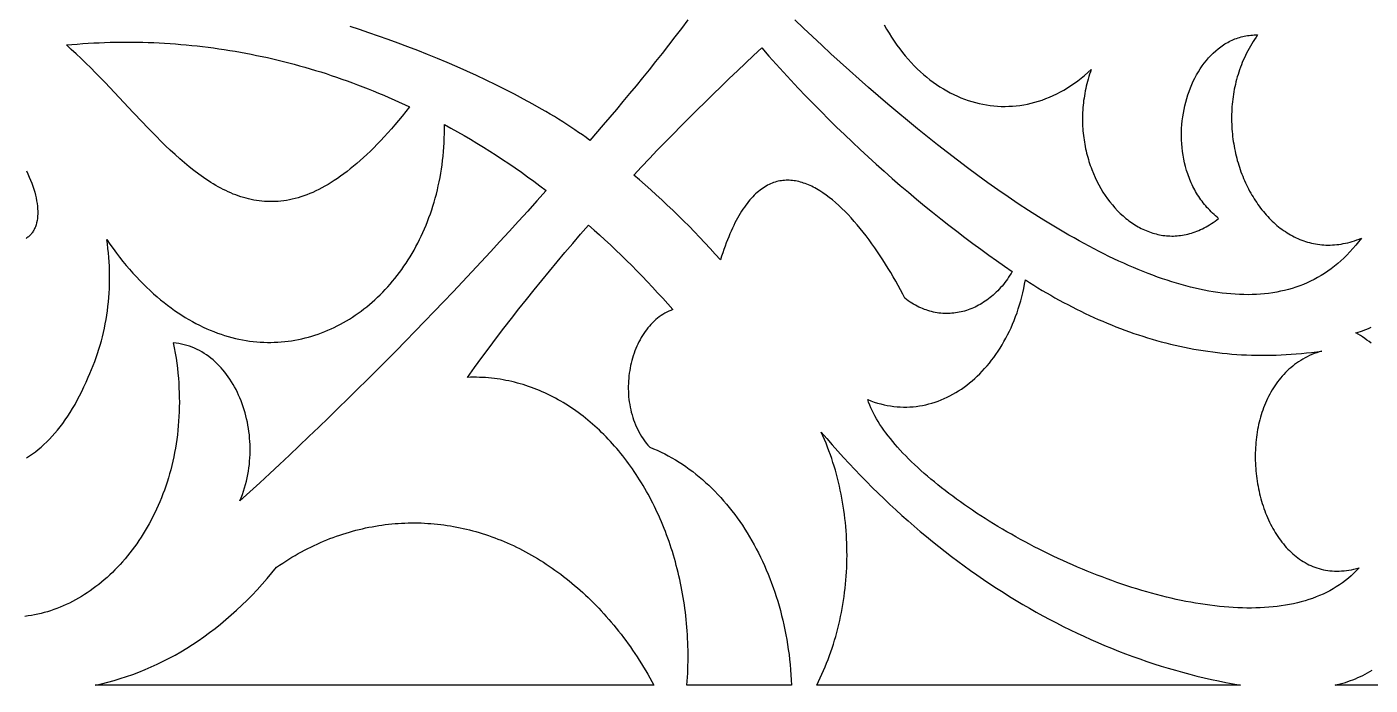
# Model space of a CAD drawing. Extents: x -4950 to -2150, y -1354 to 1346.
# Drawn here: x -4386.9 to -4089, y -1179.4 to -1033.4 of the extents above; entities that cross this region are included whole.
import ezdxf

# ---------------------------------------------------------------- set-up
doc = ezdxf.new("R2010")
doc.units = 0
doc.layers.add('LAYER_1', color=18, linetype='CONTINUOUS')

msp = doc.modelspace()

# ---------------------------------------------------------------- linework, layer by layer
at = {"layer": 'LAYER_1'}
for points in [[(-4240.31, -1031.8), (-4241.74, -1033.69), (-4243.16, -1035.56), (-4244.6, -1037.41), (-4246.03, -1039.24), (-4247.47, -1041.06), (-4248.91, -1042.86), (-4250.36, -1044.64), (-4251.8, -1046.41), (-4253.26, -1048.17), (-4254.71, -1049.92), (-4256.17, -1051.66), (-4259.09, -1055.11), (-4262.03, -1058.53), (-4262.85, -1057.93), (-4263.68, -1057.34), (-4264.53, -1056.75), (-4265.39, -1056.16), (-4266.27, -1055.58), (-4267.16, -1054.99), (-4268.07, -1054.42), (-4268.98, -1053.84), (-4269.91, -1053.27), (-4270.85, -1052.7), (-4271.81, -1052.14), (-4272.77, -1051.58), (-4274.73, -1050.47), (-4276.73, -1049.37), (-4278.76, -1048.3), (-4280.83, -1047.24), (-4282.92, -1046.2), (-4285.03, -1045.18), (-4287.17, -1044.17), (-4289.33, -1043.19), (-4291.5, -1042.23), (-4293.68, -1041.29), (-4295.86, -1040.38), (-4298.05, -1039.49), (-4300.24, -1038.62), (-4302.42, -1037.78), (-4304.6, -1036.96), (-4306.76, -1036.17), (-4308.92, -1035.41), (-4311.05, -1034.67), (-4313.16, -1033.96), (-4315.24, -1033.29)], [(-4196.74, -1032.89), (-4196.21, -1033.84), (-4195.66, -1034.77), (-4195.1, -1035.67), (-4194.52, -1036.54), (-4193.93, -1037.4), (-4193.32, -1038.22), (-4192.7, -1039.02), (-4192.07, -1039.8), (-4191.43, -1040.55), (-4190.77, -1041.28), (-4190.1, -1041.98), (-4189.42, -1042.65), (-4188.73, -1043.3), (-4188.03, -1043.93), (-4187.32, -1044.52), (-4186.6, -1045.1), (-4185.86, -1045.64), (-4185.13, -1046.16), (-4184.38, -1046.66), (-4183.62, -1047.12), (-4182.86, -1047.57), (-4182.09, -1047.98), (-4181.31, -1048.37), (-4180.53, -1048.73), (-4179.74, -1049.07), (-4178.94, -1049.38), (-4178.14, -1049.66), (-4177.33, -1049.92), (-4176.53, -1050.15), (-4175.71, -1050.35), (-4174.89, -1050.52), (-4174.07, -1050.67), (-4173.25, -1050.79), (-4172.43, -1050.89), (-4171.6, -1050.95), (-4170.77, -1050.99), (-4169.94, -1051), (-4169.11, -1050.98), (-4168.28, -1050.94), (-4167.45, -1050.87), (-4166.63, -1050.77), (-4165.8, -1050.64), (-4164.97, -1050.48), (-4164.15, -1050.3), (-4163.33, -1050.09), (-4162.51, -1049.85), (-4161.69, -1049.58), (-4160.88, -1049.28), (-4160.07, -1048.95), (-4159.27, -1048.6), (-4158.47, -1048.22), (-4157.67, -1047.8), (-4156.88, -1047.36), (-4156.1, -1046.89), (-4155.33, -1046.39), (-4154.56, -1045.87), (-4153.8, -1045.31), (-4153.04, -1044.72), (-4152.3, -1044.11), (-4151.56, -1043.46), (-4150.83, -1042.79), (-4151.02, -1043.32), (-4151.2, -1043.85), (-4151.36, -1044.38), (-4151.52, -1044.92), (-4151.67, -1045.45), (-4151.81, -1045.98), (-4151.93, -1046.51), (-4152.05, -1047.04), (-4152.16, -1047.58), (-4152.26, -1048.11), (-4152.35, -1048.64), (-4152.43, -1049.17), (-4152.51, -1049.69), (-4152.57, -1050.22), (-4152.62, -1050.75), (-4152.67, -1051.27), (-4152.71, -1051.8), (-4152.73, -1052.32), (-4152.75, -1052.84), (-4152.77, -1053.36), (-4152.77, -1053.88), (-4152.76, -1054.39), (-4152.75, -1054.9), (-4152.73, -1055.42), (-4152.7, -1055.92), (-4152.66, -1056.43), (-4152.61, -1056.93), (-4152.56, -1057.44), (-4152.5, -1057.94), (-4152.43, -1058.43), (-4152.35, -1058.92), (-4152.27, -1059.41), (-4152.17, -1059.9), (-4152.08, -1060.39), (-4151.97, -1060.87), (-4151.86, -1061.34), (-4151.74, -1061.82), (-4151.61, -1062.29), (-4151.47, -1062.75), (-4151.33, -1063.22), (-4151.19, -1063.67), (-4151.03, -1064.13), (-4150.87, -1064.58), (-4150.7, -1065.02), (-4150.35, -1065.9), (-4149.97, -1066.76), (-4149.57, -1067.6), (-4149.15, -1068.42), (-4148.7, -1069.22), (-4148.23, -1070), (-4147.74, -1070.75), (-4147.23, -1071.48), (-4146.7, -1072.18), (-4146.14, -1072.86), (-4145.58, -1073.52), (-4144.99, -1074.14), (-4144.39, -1074.74), (-4143.77, -1075.31), (-4143.13, -1075.85), (-4142.81, -1076.1), (-4142.48, -1076.35), (-4142.15, -1076.6), (-4141.81, -1076.83), (-4141.48, -1077.06), (-4141.14, -1077.27), (-4140.79, -1077.48), (-4140.44, -1077.68), (-4140.09, -1077.87), (-4139.74, -1078.06), (-4139.38, -1078.23), (-4139.02, -1078.4), (-4138.66, -1078.56), (-4138.3, -1078.7), (-4137.93, -1078.84), (-4137.56, -1078.97), (-4137.19, -1079.09), (-4136.82, -1079.2), (-4136.44, -1079.3), (-4136.06, -1079.39), (-4135.68, -1079.47), (-4135.3, -1079.54), (-4134.91, -1079.6), (-4134.53, -1079.65), (-4134.14, -1079.69), (-4133.75, -1079.72), (-4133.36, -1079.74), (-4132.97, -1079.75), (-4132.58, -1079.75), (-4132.18, -1079.73), (-4131.79, -1079.71), (-4131.39, -1079.67), (-4130.99, -1079.63), (-4130.59, -1079.57), (-4130.19, -1079.5), (-4129.79, -1079.42), (-4129.39, -1079.32), (-4128.99, -1079.22), (-4128.59, -1079.1), (-4128.18, -1078.97), (-4127.78, -1078.83), (-4127.38, -1078.68), (-4126.98, -1078.52), (-4126.57, -1078.34), (-4126.17, -1078.15), (-4125.77, -1077.95), (-4125.36, -1077.73), (-4124.96, -1077.5), (-4124.56, -1077.26), (-4124.16, -1077.01), (-4123.76, -1076.74), (-4123.36, -1076.46), (-4122.96, -1076.17), (-4122.56, -1075.86), (-4122.91, -1075.57), (-4123.25, -1075.28), (-4123.59, -1074.98), (-4123.92, -1074.68), (-4124.24, -1074.37), (-4124.55, -1074.05), (-4124.85, -1073.73), (-4125.15, -1073.41), (-4125.43, -1073.07), (-4125.71, -1072.74), (-4125.99, -1072.4), (-4126.25, -1072.05), (-4126.5, -1071.7), (-4126.75, -1071.35), (-4126.99, -1070.99), (-4127.22, -1070.63), (-4127.45, -1070.26), (-4127.67, -1069.89), (-4127.87, -1069.51), (-4128.08, -1069.13), (-4128.27, -1068.75), (-4128.46, -1068.37), (-4128.64, -1067.98), (-4128.81, -1067.59), (-4128.97, -1067.19), (-4129.13, -1066.79), (-4129.28, -1066.39), (-4129.42, -1065.99), (-4129.56, -1065.58), (-4129.69, -1065.18), (-4129.92, -1064.35), (-4130.13, -1063.52), (-4130.31, -1062.69), (-4130.46, -1061.85), (-4130.58, -1061), (-4130.68, -1060.15), (-4130.75, -1059.29), (-4130.79, -1058.44), (-4130.81, -1057.58), (-4130.8, -1056.73), (-4130.77, -1055.88), (-4130.71, -1055.03), (-4130.63, -1054.18), (-4130.53, -1053.34), (-4130.39, -1052.5), (-4130.24, -1051.68), (-4130.06, -1050.86), (-4129.86, -1050.04), (-4129.64, -1049.24), (-4129.39, -1048.45), (-4129.12, -1047.68), (-4128.83, -1046.91), (-4128.52, -1046.16), (-4128.19, -1045.43), (-4127.83, -1044.71), (-4127.46, -1044.01), (-4127.06, -1043.33), (-4126.65, -1042.66), (-4126.22, -1042.02), (-4125.76, -1041.4), (-4125.29, -1040.8), (-4124.8, -1040.23), (-4124.29, -1039.68), (-4123.76, -1039.16), (-4123.22, -1038.66), (-4122.66, -1038.19), (-4122.37, -1037.97), (-4122.08, -1037.76), (-4121.78, -1037.55), (-4121.48, -1037.35), (-4121.18, -1037.15), (-4120.87, -1036.97), (-4120.56, -1036.79), (-4120.24, -1036.63), (-4119.92, -1036.47), (-4119.6, -1036.31), (-4119.27, -1036.17), (-4118.94, -1036.04), (-4118.6, -1035.91), (-4118.26, -1035.79), (-4117.92, -1035.69), (-4117.58, -1035.59), (-4117.23, -1035.5), (-4116.87, -1035.42), (-4116.51, -1035.35), (-4116.15, -1035.29), (-4115.79, -1035.24), (-4115.42, -1035.2), (-4115.05, -1035.17), (-4114.68, -1035.15), (-4114.3, -1035.14), (-4113.92, -1035.15), (-4114.26, -1035.63), (-4114.59, -1036.12), (-4114.91, -1036.62), (-4115.22, -1037.12), (-4115.52, -1037.62), (-4115.81, -1038.13), (-4116.09, -1038.64), (-4116.35, -1039.16), (-4116.61, -1039.68), (-4116.85, -1040.2), (-4117.09, -1040.72), (-4117.31, -1041.25), (-4117.52, -1041.78), (-4117.72, -1042.32), (-4117.92, -1042.85), (-4118.1, -1043.39), (-4118.27, -1043.93), (-4118.43, -1044.47), (-4118.58, -1045.02), (-4118.72, -1045.56), (-4118.86, -1046.11), (-4118.98, -1046.66), (-4119.09, -1047.21), (-4119.19, -1047.76), (-4119.28, -1048.31), (-4119.37, -1048.87), (-4119.44, -1049.42), (-4119.51, -1049.97), (-4119.56, -1050.53), (-4119.61, -1051.08), (-4119.64, -1051.64), (-4119.67, -1052.19), (-4119.69, -1052.75), (-4119.7, -1053.3), (-4119.7, -1053.85), (-4119.69, -1054.4), (-4119.67, -1054.95), (-4119.65, -1055.5), (-4119.61, -1056.05), (-4119.57, -1056.6), (-4119.52, -1057.14), (-4119.46, -1057.69), (-4119.39, -1058.23), (-4119.32, -1058.77), (-4119.23, -1059.3), (-4119.14, -1059.84), (-4119.04, -1060.37), (-4118.93, -1060.9), (-4118.81, -1061.42), (-4118.69, -1061.95), (-4118.56, -1062.47), (-4118.42, -1062.98), (-4118.27, -1063.5), (-4118.12, -1064.01), (-4117.95, -1064.51), (-4117.78, -1065.01), (-4117.61, -1065.51), (-4117.42, -1066), (-4117.23, -1066.49), (-4117.03, -1066.97), (-4116.83, -1067.45), (-4116.62, -1067.93), (-4116.4, -1068.39), (-4116.17, -1068.86), (-4115.94, -1069.32), (-4115.7, -1069.77), (-4115.45, -1070.21), (-4115.2, -1070.66), (-4114.94, -1071.09), (-4114.68, -1071.52), (-4114.41, -1071.94), (-4114.13, -1072.35), (-4113.85, -1072.76), (-4113.56, -1073.16), (-4113.26, -1073.56), (-4112.96, -1073.95), (-4112.65, -1074.33), (-4112.34, -1074.7), (-4112.02, -1075.06), (-4111.69, -1075.42), (-4111.36, -1075.77), (-4111.03, -1076.11), (-4110.69, -1076.44), (-4110.34, -1076.77), (-4109.99, -1077.08), (-4109.63, -1077.39), (-4109.27, -1077.69), (-4108.9, -1077.98), (-4108.53, -1078.25), (-4108.15, -1078.52), (-4107.77, -1078.78), (-4107.38, -1079.04), (-4106.99, -1079.28), (-4106.6, -1079.51), (-4106.2, -1079.73), (-4105.79, -1079.94), (-4105.38, -1080.14), (-4104.97, -1080.32), (-4104.55, -1080.5), (-4104.13, -1080.67), (-4103.7, -1080.82), (-4103.27, -1080.97), (-4102.84, -1081.1), (-4102.4, -1081.22), (-4101.96, -1081.33), (-4101.51, -1081.43), (-4101.06, -1081.51), (-4100.61, -1081.59), (-4100.15, -1081.65), (-4099.69, -1081.7), (-4099.23, -1081.73), (-4098.76, -1081.75), (-4098.29, -1081.76), (-4097.82, -1081.76), (-4097.34, -1081.74), (-4096.86, -1081.71), (-4096.38, -1081.66), (-4095.89, -1081.6), (-4095.4, -1081.53), (-4094.91, -1081.44), (-4094.42, -1081.34), (-4093.92, -1081.23), (-4093.42, -1081.1), (-4092.92, -1080.95), (-4092.42, -1080.79), (-4091.91, -1080.62), (-4091.4, -1080.42), (-4090.89, -1080.22), (-4091.51, -1081.03), (-4092.14, -1081.8), (-4092.78, -1082.55), (-4093.43, -1083.28), (-4094.1, -1083.97), (-4094.77, -1084.63), (-4095.46, -1085.27), (-4096.16, -1085.88), (-4096.87, -1086.46), (-4097.6, -1087.01), (-4098.33, -1087.54), (-4099.08, -1088.03), (-4099.83, -1088.51), (-4100.6, -1088.95), (-4101.38, -1089.37), (-4102.16, -1089.77), (-4102.96, -1090.14), (-4103.77, -1090.48), (-4104.59, -1090.8), (-4105.41, -1091.09), (-4106.25, -1091.36), (-4107.1, -1091.61), (-4107.95, -1091.83), (-4108.82, -1092.02), (-4109.69, -1092.2), (-4110.57, -1092.35), (-4111.47, -1092.47), (-4112.37, -1092.58), (-4113.27, -1092.66), (-4114.19, -1092.72), (-4115.11, -1092.75), (-4116.05, -1092.77), (-4116.99, -1092.76), (-4117.93, -1092.73), (-4118.89, -1092.68), (-4119.85, -1092.61), (-4120.82, -1092.52), (-4121.8, -1092.41), (-4122.78, -1092.28), (-4123.77, -1092.13), (-4124.77, -1091.96), (-4125.77, -1091.76), (-4126.78, -1091.55), (-4127.79, -1091.33), (-4128.81, -1091.08), (-4129.84, -1090.81), (-4130.87, -1090.53), (-4131.91, -1090.23), (-4132.95, -1089.91), (-4134, -1089.57), (-4135.05, -1089.22), (-4136.11, -1088.85), (-4137.17, -1088.46), (-4138.23, -1088.05), (-4139.3, -1087.63), (-4140.38, -1087.2), (-4141.46, -1086.74), (-4142.54, -1086.28), (-4143.62, -1085.79), (-4144.71, -1085.3), (-4145.81, -1084.78), (-4146.9, -1084.26), (-4148, -1083.72), (-4149.1, -1083.16), (-4150.21, -1082.59), (-4151.32, -1082.01), (-4152.43, -1081.41), (-4153.54, -1080.81), (-4154.65, -1080.19), (-4155.77, -1079.55), (-4156.89, -1078.91), (-4158.01, -1078.25), (-4159.13, -1077.58), (-4160.25, -1076.9), (-4161.37, -1076.2), (-4162.5, -1075.5), (-4164.75, -1074.06), (-4167, -1072.58), (-4169.26, -1071.06), (-4171.51, -1069.51), (-4173.76, -1067.92), (-4176.01, -1066.29), (-4178.26, -1064.64), (-4180.5, -1062.95), (-4182.73, -1061.24), (-4184.96, -1059.5), (-4187.18, -1057.74), (-4189.39, -1055.96), (-4191.58, -1054.16), (-4193.76, -1052.34), (-4195.93, -1050.51), (-4198.09, -1048.66), (-4200.22, -1046.8), (-4202.34, -1044.94), (-4204.44, -1043.06), (-4206.53, -1041.18), (-4208.58, -1039.3), (-4210.62, -1037.41), (-4212.63, -1035.52), (-4214.62, -1033.64), (-4216.58, -1031.76)], [(-4387.01, -1128.97), (-4386.35, -1128.54), (-4385.69, -1128.08), (-4385.05, -1127.6), (-4384.41, -1127.09), (-4383.77, -1126.56), (-4383.14, -1126), (-4382.52, -1125.41), (-4381.91, -1124.8), (-4381.3, -1124.15), (-4380.71, -1123.48), (-4380.12, -1122.79), (-4379.54, -1122.06), (-4378.97, -1121.31), (-4378.4, -1120.53), (-4377.85, -1119.72), (-4377.31, -1118.88), (-4376.78, -1118.01), (-4376.25, -1117.11), (-4375.74, -1116.19), (-4375.24, -1115.23), (-4374.75, -1114.24), (-4374.27, -1113.23), (-4373.81, -1112.18), (-4373.36, -1111.1), (-4372.96, -1110.24), (-4372.58, -1109.37), (-4372.22, -1108.49), (-4371.87, -1107.6), (-4371.55, -1106.7), (-4371.23, -1105.79), (-4370.94, -1104.88), (-4370.66, -1103.95), (-4370.4, -1103.02), (-4370.16, -1102.08), (-4369.93, -1101.14), (-4369.72, -1100.19), (-4369.53, -1099.23), (-4369.36, -1098.27), (-4369.2, -1097.3), (-4369.06, -1096.33), (-4368.94, -1095.36), (-4368.83, -1094.38), (-4368.74, -1093.4), (-4368.67, -1092.41), (-4368.62, -1091.43), (-4368.59, -1090.44), (-4368.57, -1089.45), (-4368.57, -1088.46), (-4368.59, -1087.46), (-4368.63, -1086.47), (-4368.68, -1085.48), (-4368.76, -1084.49), (-4368.85, -1083.5), (-4368.96, -1082.51), (-4369.08, -1081.52), (-4369.23, -1080.53), (-4368.52, -1081.55), (-4367.8, -1082.55), (-4367.08, -1083.52), (-4366.35, -1084.46), (-4365.61, -1085.38), (-4364.88, -1086.27), (-4364.14, -1087.14), (-4363.39, -1087.99), (-4362.64, -1088.81), (-4361.88, -1089.6), (-4361.13, -1090.38), (-4360.36, -1091.12), (-4359.6, -1091.85), (-4358.83, -1092.55), (-4358.06, -1093.22), (-4357.29, -1093.88), (-4356.51, -1094.51), (-4355.73, -1095.12), (-4354.95, -1095.7), (-4354.16, -1096.26), (-4353.38, -1096.8), (-4352.59, -1097.32), (-4351.8, -1097.81), (-4351.01, -1098.28), (-4350.22, -1098.73), (-4349.42, -1099.16), (-4348.63, -1099.56), (-4347.83, -1099.95), (-4347.04, -1100.31), (-4346.24, -1100.65), (-4345.45, -1100.97), (-4344.65, -1101.27), (-4343.85, -1101.55), (-4343.06, -1101.81), (-4342.26, -1102.05), (-4341.47, -1102.26), (-4340.67, -1102.46), (-4339.88, -1102.64), (-4339.09, -1102.79), (-4338.3, -1102.93), (-4337.51, -1103.05), (-4336.72, -1103.15), (-4335.93, -1103.22), (-4335.15, -1103.28), (-4334.37, -1103.32), (-4333.59, -1103.34), (-4332.81, -1103.35), (-4332.04, -1103.33), (-4331.27, -1103.3), (-4330.5, -1103.24), (-4329.73, -1103.17), (-4328.97, -1103.08), (-4328.21, -1102.97), (-4327.46, -1102.85), (-4326.71, -1102.71), (-4325.96, -1102.55), (-4325.22, -1102.37), (-4324.48, -1102.18), (-4323.75, -1101.97), (-4323.02, -1101.74), (-4322.3, -1101.49), (-4321.58, -1101.23), (-4320.87, -1100.96), (-4320.16, -1100.66), (-4319.46, -1100.35), (-4318.76, -1100.03), (-4318.07, -1099.69), (-4317.39, -1099.33), (-4316.71, -1098.96), (-4316.04, -1098.57), (-4315.38, -1098.17), (-4314.72, -1097.75), (-4314.07, -1097.31), (-4313.43, -1096.87), (-4312.79, -1096.41), (-4312.17, -1095.93), (-4311.55, -1095.44), (-4310.93, -1094.93), (-4310.33, -1094.41), (-4309.74, -1093.88), (-4309.15, -1093.34), (-4308.57, -1092.78), (-4308, -1092.2), (-4307.44, -1091.62), (-4306.89, -1091.02), (-4306.35, -1090.41), (-4305.81, -1089.78), (-4305.29, -1089.14), (-4304.78, -1088.49), (-4304.27, -1087.83), (-4303.78, -1087.15), (-4303.3, -1086.47), (-4302.83, -1085.77), (-4302.36, -1085.06), (-4301.91, -1084.34), (-4301.48, -1083.6), (-4301.05, -1082.86), (-4300.63, -1082.1), (-4300.23, -1081.34), (-4299.83, -1080.56), (-4299.45, -1079.77), (-4299.08, -1078.97), (-4298.72, -1078.16), (-4298.38, -1077.35), (-4298.05, -1076.52), (-4297.73, -1075.68), (-4297.42, -1074.83), (-4297.13, -1073.97), (-4296.85, -1073.1), (-4296.58, -1072.22), (-4296.33, -1071.34), (-4296.09, -1070.44), (-4295.87, -1069.54), (-4295.66, -1068.62), (-4295.46, -1067.7), (-4295.28, -1066.77), (-4295.11, -1065.83), (-4294.96, -1064.89), (-4294.83, -1063.93), (-4294.7, -1062.97), (-4294.6, -1062), (-4294.51, -1061.02), (-4294.43, -1060.04), (-4294.37, -1059.05), (-4294.33, -1058.05), (-4294.31, -1057.04), (-4294.3, -1056.03), (-4294.3, -1055.01), (-4292.85, -1055.8), (-4291.4, -1056.62), (-4289.96, -1057.45), (-4288.52, -1058.29), (-4287.09, -1059.15), (-4285.66, -1060.03), (-4284.24, -1060.92), (-4282.83, -1061.83), (-4281.42, -1062.75), (-4280.02, -1063.69), (-4278.63, -1064.64), (-4277.24, -1065.61), (-4275.86, -1066.6), (-4274.48, -1067.6), (-4273.11, -1068.62), (-4271.75, -1069.65), (-4273.79, -1071.93), (-4275.84, -1074.21), (-4277.89, -1076.48), (-4279.95, -1078.75), (-4282.01, -1081), (-4284.07, -1083.24), (-4286.15, -1085.48), (-4288.22, -1087.71), (-4290.31, -1089.93), (-4292.4, -1092.14), (-4294.49, -1094.34), (-4296.59, -1096.53), (-4298.69, -1098.71), (-4300.8, -1100.89), (-4302.92, -1103.06), (-4305.04, -1105.21), (-4307.16, -1107.36), (-4309.29, -1109.5), (-4311.43, -1111.63), (-4313.57, -1113.76), (-4315.72, -1115.87), (-4317.87, -1117.97), (-4320.03, -1120.07), (-4322.19, -1122.16), (-4324.35, -1124.23), (-4326.52, -1126.3), (-4328.7, -1128.36), (-4330.88, -1130.41), (-4333.07, -1132.46), (-4335.26, -1134.49), (-4337.46, -1136.51), (-4339.66, -1138.53), (-4339.37, -1137.81), (-4339.1, -1137.09), (-4338.85, -1136.36), (-4338.63, -1135.63), (-4338.42, -1134.9), (-4338.23, -1134.17), (-4338.06, -1133.43), (-4337.91, -1132.69), (-4337.78, -1131.95), (-4337.67, -1131.21), (-4337.58, -1130.46), (-4337.51, -1129.72), (-4337.46, -1128.98), (-4337.42, -1128.24), (-4337.4, -1127.5), (-4337.4, -1126.77), (-4337.42, -1126.03), (-4337.46, -1125.3), (-4337.51, -1124.58), (-4337.58, -1123.85), (-4337.66, -1123.14), (-4337.77, -1122.42), (-4337.89, -1121.71), (-4338.02, -1121.01), (-4338.18, -1120.32), (-4338.34, -1119.63), (-4338.53, -1118.95), (-4338.73, -1118.28), (-4338.94, -1117.61), (-4339.17, -1116.96), (-4339.41, -1116.31), (-4339.67, -1115.67), (-4339.95, -1115.05), (-4340.23, -1114.43), (-4340.54, -1113.83), (-4340.85, -1113.24), (-4341.18, -1112.66), (-4341.52, -1112.09), (-4341.88, -1111.54), (-4342.25, -1111), (-4342.63, -1110.48), (-4343.02, -1109.97), (-4343.43, -1109.47), (-4343.84, -1108.99), (-4344.27, -1108.53), (-4344.72, -1108.08), (-4345.17, -1107.65), (-4345.63, -1107.24), (-4346.11, -1106.85), (-4346.6, -1106.47), (-4347.09, -1106.12), (-4347.6, -1105.78), (-4348.12, -1105.47), (-4348.65, -1105.17), (-4349.19, -1104.9), (-4349.74, -1104.65), (-4350.29, -1104.42), (-4350.86, -1104.21), (-4351.44, -1104.02), (-4352.02, -1103.86), (-4352.62, -1103.72), (-4353.22, -1103.61), (-4353.83, -1103.52), (-4354.45, -1103.46), (-4354.23, -1104.59), (-4354.03, -1105.72), (-4353.85, -1106.84), (-4353.69, -1107.96), (-4353.55, -1109.07), (-4353.43, -1110.17), (-4353.33, -1111.27), (-4353.25, -1112.35), (-4353.19, -1113.44), (-4353.14, -1114.51), (-4353.12, -1115.58), (-4353.11, -1116.64), (-4353.12, -1117.7), (-4353.15, -1118.74), (-4353.2, -1119.78), (-4353.26, -1120.81), (-4353.34, -1121.84), (-4353.44, -1122.85), (-4353.55, -1123.86), (-4353.68, -1124.86), (-4353.82, -1125.84), (-4353.99, -1126.82), (-4354.16, -1127.8), (-4354.36, -1128.76), (-4354.56, -1129.71), (-4354.79, -1130.65), (-4355.03, -1131.59), (-4355.28, -1132.51), (-4355.54, -1133.43), (-4355.83, -1134.33), (-4356.12, -1135.23), (-4356.43, -1136.11), (-4356.75, -1136.98), (-4357.09, -1137.84), (-4357.44, -1138.7), (-4357.8, -1139.54), (-4358.17, -1140.37), (-4358.56, -1141.18), (-4358.96, -1141.99), (-4359.37, -1142.79), (-4359.79, -1143.57), (-4360.22, -1144.34), (-4360.67, -1145.1), (-4361.13, -1145.85), (-4361.59, -1146.58), (-4362.07, -1147.3), (-4362.56, -1148.01), (-4363.06, -1148.71), (-4363.57, -1149.39), (-4364.08, -1150.07), (-4364.61, -1150.72), (-4365.15, -1151.37), (-4365.69, -1152), (-4366.25, -1152.61), (-4366.81, -1153.22), (-4367.39, -1153.8), (-4367.97, -1154.38), (-4368.55, -1154.94), (-4369.15, -1155.48), (-4369.75, -1156.01), (-4370.37, -1156.53), (-4370.98, -1157.03), (-4371.61, -1157.51), (-4372.24, -1157.98), (-4372.88, -1158.44), (-4373.52, -1158.88), (-4374.17, -1159.3), (-4374.83, -1159.71), (-4375.49, -1160.1), (-4376.16, -1160.47), (-4376.83, -1160.83), (-4377.51, -1161.17), (-4378.19, -1161.5), (-4378.88, -1161.81), (-4379.57, -1162.1), (-4380.26, -1162.37), (-4380.96, -1162.63), (-4381.66, -1162.87), (-4382.37, -1163.09), (-4383.08, -1163.29), (-4383.79, -1163.48), (-4384.5, -1163.65), (-4385.22, -1163.8), (-4385.94, -1163.93), (-4386.66, -1164.04), (-4387.38, -1164.13)], [(-4387.05, -1065.29), (-4386.72, -1065.99), (-4386.4, -1066.68), (-4386.12, -1067.37), (-4385.85, -1068.05), (-4385.61, -1068.72), (-4385.4, -1069.38), (-4385.2, -1070.03), (-4385.04, -1070.67), (-4384.89, -1071.3), (-4384.77, -1071.92), (-4384.67, -1072.53), (-4384.6, -1073.12), (-4384.55, -1073.7), (-4384.53, -1074.26), (-4384.53, -1074.8), (-4384.55, -1075.33), (-4384.6, -1075.84), (-4384.68, -1076.33), (-4384.77, -1076.8), (-4384.89, -1077.25), (-4384.96, -1077.47), (-4385.04, -1077.68), (-4385.12, -1077.89), (-4385.21, -1078.09), (-4385.3, -1078.29), (-4385.41, -1078.48), (-4385.51, -1078.66), (-4385.62, -1078.84), (-4385.74, -1079.01), (-4385.87, -1079.18), (-4386, -1079.34), (-4386.14, -1079.49), (-4386.28, -1079.64), (-4386.43, -1079.78), (-4386.59, -1079.91), (-4386.75, -1080.03), (-4386.92, -1080.15), (-4387.09, -1080.27)], [(-4088.74, -1103.52), (-4089.21, -1103.17), (-4089.68, -1102.82), (-4090.16, -1102.48), (-4090.64, -1102.15), (-4091.12, -1101.83), (-4091.61, -1101.52), (-4092.1, -1101.21), (-4091.61, -1101.07), (-4091.11, -1100.92), (-4090.63, -1100.75), (-4090.14, -1100.58), (-4089.66, -1100.39), (-4089.18, -1100.2), (-4088.71, -1099.99)], [(-4071.1, -1179.38), (-4096.75, -1179.38), (-4096.17, -1179.25), (-4095.59, -1179.1), (-4095.02, -1178.95), (-4094.45, -1178.77), (-4093.89, -1178.59), (-4093.33, -1178.39), (-4092.77, -1178.18), (-4092.22, -1177.95), (-4091.67, -1177.72), (-4091.13, -1177.47), (-4090.59, -1177.21), (-4090.05, -1176.93), (-4089.52, -1176.65), (-4089, -1176.35), (-4088.48, -1176.04)]]:
    msp.add_lwpolyline(points, dxfattribs=at)
for points in [[(-4302.03, -1051.09), (-4302.86, -1052.13), (-4303.67, -1053.14), (-4304.48, -1054.12), (-4305.28, -1055.08), (-4306.08, -1056), (-4306.87, -1056.89), (-4307.66, -1057.75), (-4308.44, -1058.59), (-4309.21, -1059.4), (-4309.97, -1060.18), (-4310.74, -1060.93), (-4311.49, -1061.65), (-4312.24, -1062.35), (-4312.98, -1063.02), (-4313.72, -1063.67), (-4314.45, -1064.28), (-4315.18, -1064.88), (-4315.9, -1065.44), (-4316.62, -1065.98), (-4317.33, -1066.5), (-4318.04, -1066.99), (-4318.74, -1067.46), (-4319.43, -1067.9), (-4320.12, -1068.32), (-4320.81, -1068.72), (-4321.49, -1069.09), (-4322.17, -1069.44), (-4322.84, -1069.76), (-4323.51, -1070.07), (-4324.17, -1070.35), (-4324.83, -1070.61), (-4325.48, -1070.85), (-4326.13, -1071.06), (-4326.78, -1071.26), (-4327.42, -1071.44), (-4328.05, -1071.59), (-4328.69, -1071.73), (-4329.32, -1071.84), (-4329.94, -1071.94), (-4330.56, -1072.01), (-4331.18, -1072.07), (-4331.79, -1072.11), (-4332.4, -1072.13), (-4333.01, -1072.13), (-4333.61, -1072.12), (-4334.21, -1072.08), (-4334.81, -1072.03), (-4335.4, -1071.97), (-4335.99, -1071.88), (-4336.58, -1071.78), (-4337.16, -1071.67), (-4337.74, -1071.53), (-4338.32, -1071.39), (-4338.89, -1071.22), (-4339.46, -1071.05), (-4340.03, -1070.85), (-4340.6, -1070.65), (-4341.16, -1070.43), (-4341.72, -1070.19), (-4342.28, -1069.95), (-4342.83, -1069.68), (-4343.39, -1069.41), (-4343.94, -1069.12), (-4344.49, -1068.83), (-4345.04, -1068.52), (-4345.58, -1068.19), (-4346.12, -1067.86), (-4346.66, -1067.51), (-4347.2, -1067.16), (-4347.74, -1066.79), (-4348.28, -1066.42), (-4348.81, -1066.03), (-4349.87, -1065.23), (-4350.93, -1064.39), (-4351.98, -1063.52), (-4353.03, -1062.61), (-4354.07, -1061.68), (-4355.11, -1060.72), (-4356.15, -1059.73), (-4357.18, -1058.72), (-4358.21, -1057.69), (-4359.24, -1056.65), (-4360.27, -1055.58), (-4361.3, -1054.51), (-4363.36, -1052.33), (-4365.43, -1050.12), (-4367.5, -1047.9), (-4369.59, -1045.7), (-4370.64, -1044.61), (-4371.69, -1043.53), (-4372.76, -1042.46), (-4373.82, -1041.4), (-4374.9, -1040.36), (-4375.98, -1039.34), (-4377.07, -1038.35), (-4378.17, -1037.37), (-4376.96, -1037.26), (-4375.75, -1037.16), (-4374.54, -1037.07), (-4373.32, -1036.99), (-4372.11, -1036.92), (-4370.9, -1036.86), (-4369.69, -1036.81), (-4368.48, -1036.77), (-4367.27, -1036.75), (-4366.06, -1036.73), (-4364.85, -1036.72), (-4363.64, -1036.73), (-4362.43, -1036.74), (-4361.22, -1036.77), (-4360.01, -1036.8), (-4358.8, -1036.85), (-4357.59, -1036.9), (-4356.38, -1036.97), (-4355.17, -1037.04), (-4353.97, -1037.13), (-4352.76, -1037.23), (-4351.56, -1037.33), (-4350.35, -1037.45), (-4349.15, -1037.58), (-4347.94, -1037.72), (-4346.74, -1037.87), (-4345.54, -1038.03), (-4344.34, -1038.2), (-4343.14, -1038.38), (-4341.94, -1038.57), (-4340.74, -1038.77), (-4339.55, -1038.98), (-4338.35, -1039.2), (-4337.16, -1039.43), (-4335.96, -1039.67), (-4334.77, -1039.92), (-4333.58, -1040.18), (-4332.39, -1040.45), (-4331.2, -1040.74), (-4330.01, -1041.03), (-4328.83, -1041.33), (-4327.64, -1041.64), (-4326.46, -1041.97), (-4325.28, -1042.3), (-4324.1, -1042.64), (-4322.92, -1043), (-4321.75, -1043.36), (-4320.57, -1043.73), (-4319.4, -1044.12), (-4318.23, -1044.51), (-4317.06, -1044.92), (-4315.89, -1045.33), (-4314.72, -1045.76), (-4313.56, -1046.19), (-4312.4, -1046.64), (-4311.24, -1047.09), (-4310.08, -1047.55), (-4308.92, -1048.03), (-4307.77, -1048.51), (-4306.62, -1049.01), (-4305.47, -1049.52), (-4304.32, -1050.03), (-4303.18, -1050.56)], [(-4168.34, -1087.6), (-4168.6, -1088.04), (-4168.87, -1088.47), (-4169.15, -1088.89), (-4169.43, -1089.3), (-4169.72, -1089.7), (-4170.02, -1090.09), (-4170.32, -1090.47), (-4170.62, -1090.84), (-4170.94, -1091.2), (-4171.25, -1091.55), (-4171.58, -1091.89), (-4171.91, -1092.22), (-4172.24, -1092.53), (-4172.58, -1092.84), (-4172.92, -1093.14), (-4173.27, -1093.42), (-4173.62, -1093.7), (-4173.98, -1093.96), (-4174.34, -1094.21), (-4174.7, -1094.46), (-4175.07, -1094.69), (-4175.44, -1094.91), (-4175.82, -1095.12), (-4176.19, -1095.32), (-4176.57, -1095.5), (-4176.96, -1095.68), (-4177.34, -1095.84), (-4177.73, -1096), (-4178.13, -1096.14), (-4178.52, -1096.27), (-4178.92, -1096.39), (-4179.31, -1096.5), (-4179.71, -1096.59), (-4180.12, -1096.68), (-4180.52, -1096.75), (-4180.92, -1096.81), (-4181.33, -1096.86), (-4181.74, -1096.9), (-4182.14, -1096.93), (-4182.55, -1096.94), (-4182.96, -1096.94), (-4183.37, -1096.93), (-4183.78, -1096.91), (-4184.19, -1096.88), (-4184.6, -1096.83), (-4185.01, -1096.77), (-4185.42, -1096.7), (-4185.82, -1096.62), (-4186.23, -1096.52), (-4186.64, -1096.41), (-4187.05, -1096.29), (-4187.45, -1096.16), (-4187.85, -1096.02), (-4188.25, -1095.86), (-4188.66, -1095.69), (-4189.05, -1095.5), (-4189.45, -1095.31), (-4189.84, -1095.1), (-4190.24, -1094.88), (-4190.63, -1094.64), (-4191.01, -1094.39), (-4191.4, -1094.13), (-4191.78, -1093.86), (-4192.16, -1093.57), (-4192.65, -1092.62), (-4193.15, -1091.67), (-4193.67, -1090.72), (-4194.2, -1089.76), (-4194.74, -1088.82), (-4195.3, -1087.87), (-4195.86, -1086.93), (-4196.44, -1085.99), (-4197.03, -1085.07), (-4197.62, -1084.15), (-4198.23, -1083.24), (-4198.85, -1082.34), (-4199.48, -1081.46), (-4200.11, -1080.59), (-4200.75, -1079.73), (-4201.4, -1078.9), (-4202.06, -1078.08), (-4202.72, -1077.28), (-4203.39, -1076.5), (-4204.07, -1075.74), (-4204.75, -1075.01), (-4205.44, -1074.3), (-4206.13, -1073.62), (-4206.83, -1072.97), (-4207.52, -1072.34), (-4208.23, -1071.75), (-4208.93, -1071.19), (-4209.64, -1070.66), (-4210.35, -1070.16), (-4211.06, -1069.7), (-4211.77, -1069.28), (-4212.13, -1069.09), (-4212.49, -1068.9), (-4212.84, -1068.72), (-4213.2, -1068.56), (-4213.56, -1068.4), (-4213.91, -1068.25), (-4214.27, -1068.12), (-4214.62, -1067.99), (-4214.98, -1067.88), (-4215.34, -1067.78), (-4215.69, -1067.69), (-4216.05, -1067.61), (-4216.4, -1067.54), (-4216.75, -1067.48), (-4217.11, -1067.44), (-4217.46, -1067.41), (-4217.81, -1067.39), (-4218.16, -1067.38), (-4218.51, -1067.39), (-4218.86, -1067.4), (-4219.21, -1067.44), (-4219.56, -1067.48), (-4219.9, -1067.54), (-4220.25, -1067.61), (-4220.59, -1067.69), (-4220.94, -1067.79), (-4221.28, -1067.91), (-4221.62, -1068.03), (-4221.96, -1068.17), (-4222.3, -1068.33), (-4222.63, -1068.5), (-4222.97, -1068.69), (-4223.3, -1068.89), (-4223.63, -1069.1), (-4223.96, -1069.33), (-4224.29, -1069.58), (-4224.62, -1069.84), (-4224.94, -1070.12), (-4225.27, -1070.41), (-4225.59, -1070.72), (-4225.91, -1071.05), (-4226.22, -1071.39), (-4226.54, -1071.75), (-4226.85, -1072.13), (-4227.16, -1072.52), (-4227.47, -1072.94), (-4227.77, -1073.36), (-4228.08, -1073.81), (-4228.38, -1074.27), (-4228.68, -1074.76), (-4228.97, -1075.25), (-4229.27, -1075.77), (-4229.56, -1076.31), (-4229.85, -1076.86), (-4230.13, -1077.44), (-4230.41, -1078.03), (-4230.69, -1078.64), (-4230.97, -1079.27), (-4231.24, -1079.92), (-4231.51, -1080.59), (-4231.78, -1081.28), (-4232.05, -1081.99), (-4232.31, -1082.72), (-4232.57, -1083.47), (-4232.82, -1084.24), (-4233.07, -1085.03), (-4234.22, -1083.76), (-4235.37, -1082.5), (-4236.53, -1081.26), (-4237.7, -1080.02), (-4238.87, -1078.8), (-4240.05, -1077.6), (-4241.25, -1076.4), (-4242.44, -1075.22), (-4243.65, -1074.05), (-4244.86, -1072.9), (-4246.08, -1071.76), (-4247.31, -1070.63), (-4248.54, -1069.51), (-4249.78, -1068.41), (-4251.03, -1067.32), (-4252.29, -1066.24), (-4250.56, -1064.4), (-4248.82, -1062.56), (-4247.08, -1060.74), (-4245.33, -1058.93), (-4243.57, -1057.13), (-4241.81, -1055.34), (-4240.04, -1053.56), (-4238.27, -1051.79), (-4236.49, -1050.03), (-4234.71, -1048.29), (-4232.92, -1046.55), (-4231.13, -1044.83), (-4229.33, -1043.11), (-4227.53, -1041.41), (-4225.73, -1039.72), (-4223.92, -1038.04), (-4222.34, -1039.84), (-4220.73, -1041.63), (-4219.11, -1043.42), (-4217.47, -1045.19), (-4215.81, -1046.95), (-4214.13, -1048.7), (-4212.45, -1050.44), (-4210.74, -1052.16), (-4209.03, -1053.87), (-4207.3, -1055.57), (-4205.56, -1057.25), (-4203.81, -1058.91), (-4202.06, -1060.56), (-4200.29, -1062.19), (-4198.52, -1063.8), (-4196.74, -1065.39), (-4194.96, -1066.96), (-4193.18, -1068.51), (-4191.39, -1070.04), (-4189.6, -1071.54), (-4187.8, -1073.03), (-4186.01, -1074.49), (-4184.22, -1075.92), (-4182.44, -1077.33), (-4180.65, -1078.71), (-4178.87, -1080.07), (-4177.1, -1081.4), (-4175.33, -1082.7), (-4173.57, -1083.97), (-4171.81, -1085.21), (-4170.07, -1086.42)], [(-4240.5, -1179.38), (-4240.43, -1178.5), (-4240.38, -1177.63), (-4240.34, -1176.76), (-4240.3, -1175.9), (-4240.28, -1175.03), (-4240.26, -1174.17), (-4240.25, -1173.31), (-4240.26, -1172.45), (-4240.27, -1171.6), (-4240.29, -1170.74), (-4240.32, -1169.89), (-4240.35, -1169.05), (-4240.4, -1168.2), (-4240.46, -1167.36), (-4240.52, -1166.52), (-4240.59, -1165.69), (-4240.67, -1164.86), (-4240.76, -1164.03), (-4240.86, -1163.2), (-4240.97, -1162.38), (-4241.08, -1161.56), (-4241.2, -1160.75), (-4241.33, -1159.94), (-4241.47, -1159.13), (-4241.62, -1158.33), (-4241.77, -1157.53), (-4241.94, -1156.73), (-4242.11, -1155.94), (-4242.29, -1155.15), (-4242.47, -1154.37), (-4242.67, -1153.59), (-4242.87, -1152.82), (-4243.08, -1152.05), (-4243.29, -1151.28), (-4243.52, -1150.52), (-4243.75, -1149.76), (-4243.99, -1149.01), (-4244.23, -1148.27), (-4244.49, -1147.52), (-4244.75, -1146.79), (-4245.02, -1146.06), (-4245.29, -1145.33), (-4245.57, -1144.61), (-4245.86, -1143.89), (-4246.16, -1143.18), (-4246.46, -1142.48), (-4246.77, -1141.78), (-4247.09, -1141.09), (-4247.41, -1140.4), (-4247.74, -1139.72), (-4248.08, -1139.04), (-4248.42, -1138.37), (-4248.77, -1137.71), (-4249.12, -1137.05), (-4249.49, -1136.4), (-4249.85, -1135.76), (-4250.23, -1135.12), (-4250.61, -1134.49), (-4251, -1133.86), (-4251.39, -1133.24), (-4251.79, -1132.63), (-4252.19, -1132.02), (-4252.6, -1131.43), (-4253.02, -1130.83), (-4253.44, -1130.25), (-4253.87, -1129.67), (-4254.3, -1129.1), (-4254.74, -1128.54), (-4255.19, -1127.98), (-4255.64, -1127.44), (-4256.09, -1126.89), (-4256.56, -1126.36), (-4257.02, -1125.84), (-4257.49, -1125.32), (-4257.97, -1124.81), (-4258.45, -1124.31), (-4258.94, -1123.81), (-4259.43, -1123.33), (-4259.93, -1122.85), (-4260.43, -1122.38), (-4260.94, -1121.92), (-4261.45, -1121.47), (-4261.97, -1121.02), (-4262.49, -1120.59), (-4263.01, -1120.16), (-4263.54, -1119.74), (-4264.08, -1119.33), (-4264.62, -1118.93), (-4265.16, -1118.54), (-4265.71, -1118.16), (-4266.26, -1117.79), (-4266.82, -1117.42), (-4267.38, -1117.07), (-4267.94, -1116.72), (-4268.51, -1116.39), (-4269.08, -1116.06), (-4269.66, -1115.74), (-4270.24, -1115.43), (-4270.83, -1115.14), (-4271.42, -1114.85), (-4272.01, -1114.57), (-4272.6, -1114.3), (-4273.2, -1114.05), (-4273.81, -1113.8), (-4274.41, -1113.56), (-4275.02, -1113.34), (-4275.63, -1113.12), (-4276.25, -1112.91), (-4276.87, -1112.72), (-4277.49, -1112.53), (-4278.12, -1112.36), (-4278.75, -1112.2), (-4279.38, -1112.04), (-4280.02, -1111.9), (-4280.65, -1111.77), (-4281.3, -1111.65), (-4281.94, -1111.54), (-4282.59, -1111.45), (-4283.23, -1111.36), (-4283.89, -1111.29), (-4284.54, -1111.23), (-4285.2, -1111.17), (-4285.86, -1111.14), (-4286.52, -1111.11), (-4287.18, -1111.09), (-4287.85, -1111.09), (-4288.52, -1111.1), (-4289.19, -1111.12), (-4287.6, -1108.91), (-4285.99, -1106.72), (-4284.37, -1104.54), (-4282.75, -1102.37), (-4281.1, -1100.21), (-4279.45, -1098.07), (-4277.79, -1095.94), (-4276.11, -1093.83), (-4274.42, -1091.72), (-4272.73, -1089.63), (-4271.02, -1087.56), (-4269.3, -1085.49), (-4267.57, -1083.44), (-4265.83, -1081.4), (-4264.09, -1079.37), (-4262.33, -1077.36), (-4261.11, -1078.43), (-4259.9, -1079.52), (-4258.69, -1080.62), (-4257.49, -1081.74), (-4256.3, -1082.86), (-4255.12, -1084), (-4253.94, -1085.16), (-4252.76, -1086.32), (-4251.6, -1087.5), (-4250.44, -1088.69), (-4249.29, -1089.89), (-4248.15, -1091.1), (-4247.01, -1092.33), (-4245.88, -1093.57), (-4244.76, -1094.82), (-4243.64, -1096.08), (-4244.1, -1096.25), (-4244.54, -1096.44), (-4244.98, -1096.65), (-4245.41, -1096.88), (-4245.83, -1097.13), (-4246.23, -1097.4), (-4246.64, -1097.68), (-4247.03, -1097.98), (-4247.41, -1098.3), (-4247.78, -1098.64), (-4248.14, -1098.99), (-4248.49, -1099.35), (-4248.83, -1099.73), (-4249.16, -1100.13), (-4249.48, -1100.53), (-4249.79, -1100.95), (-4250.08, -1101.39), (-4250.37, -1101.83), (-4250.64, -1102.29), (-4250.91, -1102.76), (-4251.16, -1103.24), (-4251.4, -1103.73), (-4251.63, -1104.22), (-4251.84, -1104.73), (-4252.05, -1105.25), (-4252.24, -1105.77), (-4252.42, -1106.3), (-4252.58, -1106.84), (-4252.73, -1107.38), (-4252.87, -1107.93), (-4253, -1108.49), (-4253.11, -1109.05), (-4253.21, -1109.62), (-4253.3, -1110.19), (-4253.37, -1110.76), (-4253.43, -1111.33), (-4253.48, -1111.91), (-4253.51, -1112.49), (-4253.52, -1113.07), (-4253.52, -1113.66), (-4253.51, -1114.24), (-4253.48, -1114.82), (-4253.44, -1115.4), (-4253.38, -1115.99), (-4253.3, -1116.56), (-4253.21, -1117.14), (-4253.11, -1117.72), (-4252.98, -1118.29), (-4252.85, -1118.86), (-4252.69, -1119.42), (-4252.52, -1119.98), (-4252.34, -1120.53), (-4252.13, -1121.08), (-4251.91, -1121.62), (-4251.68, -1122.16), (-4251.42, -1122.68), (-4251.15, -1123.2), (-4250.86, -1123.72), (-4250.56, -1124.22), (-4250.23, -1124.71), (-4249.89, -1125.2), (-4249.53, -1125.67), (-4249.15, -1126.13), (-4248.75, -1126.58), (-4247.91, -1126.93), (-4247.08, -1127.29), (-4246.26, -1127.68), (-4245.44, -1128.08), (-4244.64, -1128.51), (-4243.84, -1128.95), (-4243.05, -1129.41), (-4242.27, -1129.89), (-4241.5, -1130.39), (-4240.73, -1130.91), (-4239.98, -1131.45), (-4239.24, -1132), (-4238.51, -1132.58), (-4237.78, -1133.17), (-4237.07, -1133.77), (-4236.37, -1134.4), (-4235.67, -1135.04), (-4234.99, -1135.69), (-4234.32, -1136.37), (-4233.66, -1137.06), (-4233.01, -1137.76), (-4232.37, -1138.48), (-4231.74, -1139.22), (-4231.12, -1139.97), (-4230.52, -1140.73), (-4229.92, -1141.51), (-4229.34, -1142.3), (-4228.77, -1143.11), (-4228.21, -1143.93), (-4227.66, -1144.77), (-4227.13, -1145.61), (-4226.61, -1146.47), (-4226.1, -1147.35), (-4225.6, -1148.23), (-4225.12, -1149.13), (-4224.65, -1150.04), (-4224.19, -1150.96), (-4223.74, -1151.9), (-4223.31, -1152.84), (-4222.9, -1153.8), (-4222.49, -1154.76), (-4222.1, -1155.74), (-4221.73, -1156.73), (-4221.37, -1157.72), (-4221.02, -1158.73), (-4220.69, -1159.75), (-4220.37, -1160.77), (-4220.06, -1161.81), (-4219.78, -1162.85), (-4219.5, -1163.9), (-4219.24, -1164.96), (-4219, -1166.03), (-4218.77, -1167.1), (-4218.56, -1168.19), (-4218.36, -1169.28), (-4218.18, -1170.37), (-4218.02, -1171.48), (-4217.87, -1172.59), (-4217.74, -1173.71), (-4217.62, -1174.83), (-4217.52, -1175.96), (-4217.44, -1177.09), (-4217.38, -1178.23), (-4217.33, -1179.38)], [(-4091.41, -1153.36), (-4091.98, -1153.97), (-4092.56, -1154.56), (-4093.17, -1155.12), (-4093.79, -1155.66), (-4094.43, -1156.18), (-4095.09, -1156.67), (-4095.76, -1157.14), (-4096.46, -1157.59), (-4097.17, -1158.02), (-4097.89, -1158.43), (-4098.63, -1158.81), (-4099.39, -1159.17), (-4100.16, -1159.51), (-4100.95, -1159.83), (-4101.75, -1160.13), (-4102.57, -1160.41), (-4103.4, -1160.67), (-4104.24, -1160.91), (-4105.1, -1161.12), (-4105.97, -1161.32), (-4106.86, -1161.5), (-4107.75, -1161.66), (-4108.66, -1161.81), (-4109.58, -1161.93), (-4110.5, -1162.03), (-4111.44, -1162.12), (-4112.4, -1162.19), (-4113.36, -1162.24), (-4114.33, -1162.27), (-4115.31, -1162.29), (-4116.3, -1162.28), (-4117.29, -1162.27), (-4118.3, -1162.23), (-4119.31, -1162.18), (-4120.33, -1162.11), (-4121.36, -1162.03), (-4122.4, -1161.93), (-4123.44, -1161.81), (-4124.49, -1161.68), (-4125.54, -1161.53), (-4126.6, -1161.37), (-4127.67, -1161.2), (-4128.74, -1161.01), (-4129.81, -1160.81), (-4130.89, -1160.59), (-4131.98, -1160.36), (-4133.06, -1160.11), (-4134.15, -1159.85), (-4135.24, -1159.58), (-4136.34, -1159.3), (-4137.43, -1159), (-4138.53, -1158.69), (-4139.63, -1158.37), (-4140.73, -1158.04), (-4141.83, -1157.69), (-4142.93, -1157.33), (-4144.03, -1156.97), (-4145.14, -1156.59), (-4146.24, -1156.2), (-4147.33, -1155.8), (-4148.43, -1155.39), (-4149.53, -1154.97), (-4150.62, -1154.54), (-4151.71, -1154.1), (-4152.8, -1153.65), (-4153.89, -1153.19), (-4154.97, -1152.72), (-4156.05, -1152.24), (-4157.12, -1151.76), (-4158.19, -1151.26), (-4159.25, -1150.76), (-4160.31, -1150.25), (-4161.37, -1149.73), (-4162.41, -1149.21), (-4163.45, -1148.68), (-4164.49, -1148.14), (-4165.52, -1147.59), (-4166.54, -1147.04), (-4167.55, -1146.48), (-4168.55, -1145.91), (-4169.55, -1145.34), (-4170.53, -1144.77), (-4171.51, -1144.19), (-4172.48, -1143.6), (-4173.44, -1143.01), (-4174.39, -1142.41), (-4175.32, -1141.81), (-4176.25, -1141.2), (-4177.17, -1140.59), (-4178.07, -1139.98), (-4178.96, -1139.36), (-4179.84, -1138.74), (-4180.71, -1138.12), (-4181.56, -1137.49), (-4182.41, -1136.86), (-4183.23, -1136.23), (-4184.05, -1135.6), (-4184.85, -1134.96), (-4185.63, -1134.32), (-4186.4, -1133.68), (-4187.15, -1133.04), (-4187.89, -1132.4), (-4188.61, -1131.76), (-4189.32, -1131.11), (-4190.01, -1130.47), (-4190.68, -1129.83), (-4191.33, -1129.18), (-4191.97, -1128.54), (-4192.59, -1127.89), (-4193.19, -1127.25), (-4193.77, -1126.61), (-4194.33, -1125.97), (-4194.87, -1125.33), (-4195.39, -1124.69), (-4195.89, -1124.06), (-4196.38, -1123.42), (-4196.84, -1122.79), (-4197.27, -1122.16), (-4197.69, -1121.53), (-4198.09, -1120.91), (-4198.46, -1120.29), (-4198.81, -1119.67), (-4199.13, -1119.06), (-4199.44, -1118.45), (-4199.72, -1117.84), (-4199.97, -1117.24), (-4200.2, -1116.64), (-4200.41, -1116.05), (-4199.69, -1116.33), (-4198.96, -1116.59), (-4198.24, -1116.81), (-4197.51, -1117.01), (-4196.79, -1117.19), (-4196.07, -1117.34), (-4195.34, -1117.46), (-4194.62, -1117.56), (-4193.9, -1117.63), (-4193.18, -1117.68), (-4192.47, -1117.7), (-4191.75, -1117.69), (-4191.04, -1117.67), (-4190.33, -1117.61), (-4189.63, -1117.54), (-4188.93, -1117.44), (-4188.23, -1117.32), (-4187.53, -1117.17), (-4186.84, -1117), (-4186.16, -1116.81), (-4185.48, -1116.59), (-4184.81, -1116.36), (-4184.14, -1116.1), (-4183.47, -1115.82), (-4182.82, -1115.52), (-4182.17, -1115.19), (-4181.53, -1114.85), (-4180.89, -1114.48), (-4180.26, -1114.1), (-4179.64, -1113.69), (-4179.03, -1113.26), (-4178.43, -1112.82), (-4177.83, -1112.35), (-4177.25, -1111.87), (-4176.67, -1111.36), (-4176.1, -1110.84), (-4175.55, -1110.3), (-4175, -1109.74), (-4174.47, -1109.16), (-4173.94, -1108.56), (-4173.43, -1107.95), (-4172.93, -1107.32), (-4172.44, -1106.67), (-4171.96, -1106), (-4171.49, -1105.32), (-4171.04, -1104.62), (-4170.6, -1103.91), (-4170.18, -1103.17), (-4169.76, -1102.43), (-4169.37, -1101.67), (-4168.98, -1100.89), (-4168.61, -1100.1), (-4168.26, -1099.29), (-4167.92, -1098.47), (-4167.6, -1097.63), (-4167.29, -1096.78), (-4167, -1095.92), (-4166.72, -1095.04), (-4166.47, -1094.15), (-4166.22, -1093.24), (-4166, -1092.33), (-4165.8, -1091.4), (-4165.61, -1090.46), (-4165.44, -1089.5), (-4164.51, -1090.09), (-4163.58, -1090.67), (-4162.64, -1091.24), (-4161.7, -1091.81), (-4160.76, -1092.36), (-4159.82, -1092.9), (-4158.87, -1093.44), (-4157.92, -1093.96), (-4156.97, -1094.48), (-4156.02, -1094.98), (-4155.06, -1095.48), (-4154.1, -1095.97), (-4153.14, -1096.44), (-4152.18, -1096.91), (-4151.21, -1097.36), (-4150.24, -1097.81), (-4149.26, -1098.24), (-4148.29, -1098.67), (-4147.31, -1099.08), (-4146.33, -1099.49), (-4145.34, -1099.88), (-4144.35, -1100.26), (-4143.36, -1100.63), (-4142.36, -1100.99), (-4141.37, -1101.34), (-4140.36, -1101.68), (-4139.36, -1102), (-4138.35, -1102.32), (-4137.34, -1102.62), (-4136.33, -1102.91), (-4135.31, -1103.19), (-4134.29, -1103.46), (-4133.26, -1103.72), (-4132.23, -1103.96), (-4131.2, -1104.2), (-4130.17, -1104.42), (-4129.13, -1104.63), (-4128.09, -1104.82), (-4127.04, -1105), (-4125.99, -1105.17), (-4124.94, -1105.33), (-4123.88, -1105.48), (-4122.82, -1105.61), (-4121.76, -1105.73), (-4120.69, -1105.84), (-4119.62, -1105.93), (-4118.55, -1106.01), (-4117.47, -1106.08), (-4116.39, -1106.13), (-4115.3, -1106.17), (-4114.21, -1106.2), (-4113.11, -1106.21), (-4112.02, -1106.21), (-4110.91, -1106.19), (-4109.81, -1106.16), (-4108.7, -1106.12), (-4107.58, -1106.06), (-4106.46, -1105.99), (-4105.34, -1105.91), (-4104.22, -1105.81), (-4103.08, -1105.69), (-4101.95, -1105.56), (-4100.81, -1105.42), (-4099.67, -1105.26), (-4100.23, -1105.44), (-4100.79, -1105.63), (-4101.34, -1105.83), (-4101.87, -1106.05), (-4102.39, -1106.28), (-4102.9, -1106.53), (-4103.4, -1106.79), (-4103.88, -1107.06), (-4104.36, -1107.35), (-4104.82, -1107.65), (-4105.27, -1107.96), (-4105.71, -1108.28), (-4106.14, -1108.62), (-4106.56, -1108.96), (-4106.96, -1109.32), (-4107.36, -1109.69), (-4107.74, -1110.06), (-4108.11, -1110.45), (-4108.48, -1110.85), (-4108.82, -1111.26), (-4109.16, -1111.68), (-4109.49, -1112.11), (-4109.81, -1112.54), (-4110.11, -1112.99), (-4110.41, -1113.44), (-4110.69, -1113.9), (-4110.97, -1114.37), (-4111.23, -1114.85), (-4111.48, -1115.33), (-4111.72, -1115.82), (-4111.95, -1116.32), (-4112.17, -1116.82), (-4112.38, -1117.33), (-4112.58, -1117.85), (-4112.77, -1118.37), (-4112.95, -1118.9), (-4113.12, -1119.43), (-4113.27, -1119.97), (-4113.42, -1120.51), (-4113.56, -1121.05), (-4113.69, -1121.6), (-4113.8, -1122.16), (-4113.91, -1122.71), (-4114.01, -1123.27), (-4114.1, -1123.84), (-4114.17, -1124.4), (-4114.24, -1124.97), (-4114.3, -1125.54), (-4114.35, -1126.11), (-4114.39, -1126.68), (-4114.42, -1127.26), (-4114.44, -1127.83), (-4114.44, -1128.41), (-4114.45, -1128.98), (-4114.44, -1129.56), (-4114.42, -1130.14), (-4114.39, -1130.71), (-4114.35, -1131.29), (-4114.31, -1131.86), (-4114.25, -1132.43), (-4114.18, -1133.01), (-4114.11, -1133.57), (-4114.03, -1134.14), (-4113.93, -1134.71), (-4113.83, -1135.27), (-4113.72, -1135.83), (-4113.6, -1136.39), (-4113.48, -1136.94), (-4113.34, -1137.49), (-4113.19, -1138.03), (-4113.04, -1138.57), (-4112.88, -1139.11), (-4112.71, -1139.64), (-4112.53, -1140.17), (-4112.34, -1140.69), (-4112.14, -1141.2), (-4111.94, -1141.71), (-4111.72, -1142.22), (-4111.5, -1142.71), (-4111.27, -1143.2), (-4111.03, -1143.68), (-4110.79, -1144.16), (-4110.53, -1144.63), (-4110.27, -1145.09), (-4110, -1145.54), (-4109.72, -1145.98), (-4109.43, -1146.42), (-4109.14, -1146.84), (-4108.83, -1147.26), (-4108.52, -1147.67), (-4108.2, -1148.06), (-4107.88, -1148.45), (-4107.55, -1148.83), (-4107.2, -1149.19), (-4106.86, -1149.55), (-4106.5, -1149.89), (-4106.14, -1150.23), (-4105.76, -1150.55), (-4105.39, -1150.86), (-4105, -1151.15), (-4104.61, -1151.44), (-4104.21, -1151.71), (-4103.8, -1151.97), (-4103.38, -1152.21), (-4102.96, -1152.44), (-4102.53, -1152.66), (-4102.1, -1152.86), (-4101.66, -1153.05), (-4101.21, -1153.23), (-4100.75, -1153.39), (-4100.29, -1153.53), (-4099.82, -1153.66), (-4099.34, -1153.77), (-4098.86, -1153.87), (-4098.37, -1153.95), (-4097.87, -1154.01), (-4097.37, -1154.06), (-4096.86, -1154.08), (-4096.34, -1154.1), (-4095.82, -1154.09), (-4095.29, -1154.06), (-4094.75, -1154.02), (-4094.21, -1153.96), (-4093.67, -1153.88), (-4093.11, -1153.78), (-4092.55, -1153.66), (-4091.99, -1153.52)], [(-4211.7, -1179.38), (-4211.31, -1178.59), (-4210.93, -1177.79), (-4210.56, -1176.98), (-4210.2, -1176.16), (-4209.85, -1175.34), (-4209.52, -1174.52), (-4209.19, -1173.68), (-4208.88, -1172.84), (-4208.58, -1172), (-4208.29, -1171.15), (-4208.02, -1170.29), (-4207.76, -1169.43), (-4207.5, -1168.57), (-4207.27, -1167.7), (-4207.04, -1166.83), (-4206.82, -1165.95), (-4206.62, -1165.07), (-4206.43, -1164.18), (-4206.25, -1163.29), (-4206.08, -1162.4), (-4205.93, -1161.51), (-4205.78, -1160.61), (-4205.65, -1159.71), (-4205.53, -1158.81), (-4205.43, -1157.9), (-4205.33, -1157), (-4205.25, -1156.09), (-4205.18, -1155.18), (-4205.12, -1154.27), (-4205.07, -1153.36), (-4205.04, -1152.44), (-4205.01, -1151.53), (-4205, -1150.62), (-4205.01, -1149.7), (-4205.02, -1148.79), (-4205.05, -1147.87), (-4205.08, -1146.96), (-4205.13, -1146.05), (-4205.2, -1145.14), (-4205.27, -1144.22), (-4205.36, -1143.31), (-4205.46, -1142.41), (-4205.57, -1141.5), (-4205.69, -1140.6), (-4205.83, -1139.69), (-4205.97, -1138.79), (-4206.13, -1137.9), (-4206.31, -1137), (-4206.49, -1136.11), (-4206.69, -1135.22), (-4206.9, -1134.34), (-4207.12, -1133.45), (-4207.35, -1132.58), (-4207.59, -1131.7), (-4207.85, -1130.83), (-4208.12, -1129.97), (-4208.4, -1129.11), (-4208.7, -1128.26), (-4209.01, -1127.41), (-4209.32, -1126.56), (-4209.66, -1125.72), (-4210, -1124.89), (-4210.36, -1124.06), (-4210.72, -1123.24), (-4209.5, -1124.67), (-4208.27, -1126.09), (-4207.03, -1127.48), (-4205.78, -1128.86), (-4204.52, -1130.23), (-4203.26, -1131.57), (-4201.98, -1132.9), (-4200.7, -1134.22), (-4199.4, -1135.51), (-4198.1, -1136.8), (-4196.79, -1138.06), (-4195.47, -1139.31), (-4194.14, -1140.53), (-4192.81, -1141.75), (-4191.46, -1142.94), (-4190.11, -1144.12), (-4188.75, -1145.28), (-4187.38, -1146.43), (-4186.01, -1147.55), (-4184.62, -1148.66), (-4183.23, -1149.75), (-4181.83, -1150.83), (-4180.43, -1151.88), (-4179.02, -1152.92), (-4177.59, -1153.95), (-4176.17, -1154.95), (-4174.73, -1155.94), (-4173.29, -1156.9), (-4171.85, -1157.85), (-4170.39, -1158.79), (-4168.93, -1159.7), (-4167.46, -1160.6), (-4165.99, -1161.47), (-4164.51, -1162.33), (-4163.02, -1163.18), (-4161.53, -1164), (-4160.03, -1164.8), (-4158.53, -1165.59), (-4157.02, -1166.36), (-4155.5, -1167.11), (-4153.98, -1167.84), (-4152.46, -1168.55), (-4150.93, -1169.24), (-4149.39, -1169.92), (-4147.85, -1170.57), (-4146.3, -1171.21), (-4144.75, -1171.83), (-4143.19, -1172.43), (-4141.63, -1173.01), (-4140.06, -1173.57), (-4138.49, -1174.11), (-4136.92, -1174.63), (-4135.34, -1175.14), (-4133.75, -1175.62), (-4132.17, -1176.08), (-4130.57, -1176.53), (-4128.98, -1176.95), (-4127.38, -1177.36), (-4125.77, -1177.75), (-4124.17, -1178.11), (-4122.56, -1178.46), (-4120.94, -1178.79), (-4119.32, -1179.09), (-4117.7, -1179.38)], [(-4371.81, -1179.38), (-4370.4, -1179.08), (-4368.99, -1178.73), (-4367.59, -1178.35), (-4366.2, -1177.94), (-4364.82, -1177.49), (-4363.44, -1177.01), (-4362.07, -1176.5), (-4360.71, -1175.95), (-4359.36, -1175.36), (-4358.02, -1174.75), (-4356.69, -1174.1), (-4355.37, -1173.42), (-4354.05, -1172.7), (-4352.75, -1171.96), (-4351.46, -1171.18), (-4350.18, -1170.37), (-4348.92, -1169.52), (-4347.66, -1168.65), (-4346.42, -1167.74), (-4345.19, -1166.81), (-4343.97, -1165.84), (-4342.77, -1164.84), (-4341.58, -1163.81), (-4340.4, -1162.75), (-4339.24, -1161.66), (-4338.09, -1160.54), (-4336.96, -1159.39), (-4335.85, -1158.21), (-4334.75, -1157), (-4333.66, -1155.76), (-4332.6, -1154.5), (-4331.55, -1153.2), (-4330.87, -1152.74), (-4330.18, -1152.29), (-4329.5, -1151.85), (-4328.81, -1151.42), (-4328.12, -1151.01), (-4327.43, -1150.6), (-4326.73, -1150.21), (-4326.04, -1149.83), (-4325.34, -1149.46), (-4324.64, -1149.1), (-4323.93, -1148.75), (-4323.23, -1148.41), (-4322.52, -1148.09), (-4321.82, -1147.77), (-4321.11, -1147.47), (-4320.4, -1147.17), (-4319.69, -1146.89), (-4318.97, -1146.62), (-4318.26, -1146.36), (-4317.54, -1146.11), (-4316.83, -1145.88), (-4316.11, -1145.65), (-4315.39, -1145.44), (-4314.67, -1145.23), (-4313.95, -1145.04), (-4313.23, -1144.85), (-4312.51, -1144.68), (-4311.78, -1144.52), (-4311.06, -1144.37), (-4310.34, -1144.23), (-4309.61, -1144.1), (-4308.89, -1143.98), (-4308.16, -1143.88), (-4307.44, -1143.78), (-4306.71, -1143.69), (-4305.99, -1143.62), (-4305.26, -1143.55), (-4304.54, -1143.5), (-4303.81, -1143.46), (-4303.09, -1143.42), (-4302.36, -1143.4), (-4301.64, -1143.39), (-4300.91, -1143.39), (-4300.19, -1143.4), (-4299.47, -1143.41), (-4298.74, -1143.44), (-4298.02, -1143.49), (-4297.3, -1143.54), (-4296.58, -1143.6), (-4295.86, -1143.67), (-4295.14, -1143.75), (-4294.42, -1143.84), (-4293.71, -1143.95), (-4292.99, -1144.06), (-4292.28, -1144.18), (-4291.56, -1144.31), (-4290.85, -1144.46), (-4290.14, -1144.61), (-4289.43, -1144.77), (-4288.72, -1144.95), (-4288.02, -1145.13), (-4287.31, -1145.33), (-4286.61, -1145.53), (-4285.91, -1145.75), (-4285.21, -1145.97), (-4284.51, -1146.2), (-4283.81, -1146.45), (-4283.12, -1146.7), (-4282.43, -1146.97), (-4281.74, -1147.24), (-4281.05, -1147.52), (-4280.37, -1147.82), (-4279.69, -1148.12), (-4279.01, -1148.44), (-4278.33, -1148.76), (-4277.66, -1149.09), (-4276.98, -1149.43), (-4276.32, -1149.79), (-4275.65, -1150.15), (-4274.99, -1150.52), (-4274.33, -1150.9), (-4273.67, -1151.3), (-4273.01, -1151.7), (-4272.36, -1152.11), (-4271.71, -1152.53), (-4271.07, -1152.96), (-4270.43, -1153.4), (-4269.79, -1153.85), (-4269.15, -1154.3), (-4268.52, -1154.77), (-4267.9, -1155.25), (-4267.27, -1155.74), (-4266.65, -1156.23), (-4266.03, -1156.74), (-4265.42, -1157.25), (-4264.81, -1157.78), (-4264.21, -1158.31), (-4263.61, -1158.85), (-4263.01, -1159.41), (-4262.42, -1159.97), (-4261.83, -1160.54), (-4261.25, -1161.12), (-4260.67, -1161.71), (-4260.09, -1162.31), (-4259.52, -1162.92), (-4258.96, -1163.53), (-4258.4, -1164.16), (-4257.84, -1164.79), (-4257.29, -1165.44), (-4256.74, -1166.09), (-4256.2, -1166.75), (-4255.67, -1167.43), (-4255.13, -1168.11), (-4254.61, -1168.79), (-4254.09, -1169.49), (-4253.57, -1170.2), (-4253.06, -1170.92), (-4252.56, -1171.64), (-4252.06, -1172.38), (-4251.56, -1173.12), (-4251.08, -1173.87), (-4250.59, -1174.63), (-4250.12, -1175.4), (-4249.64, -1176.18), (-4249.18, -1176.96), (-4248.72, -1177.76), (-4248.27, -1178.56), (-4247.82, -1179.37)]]:
    msp.add_lwpolyline(points, close=True, dxfattribs=at)

doc.saveas('drawing.dxf')
